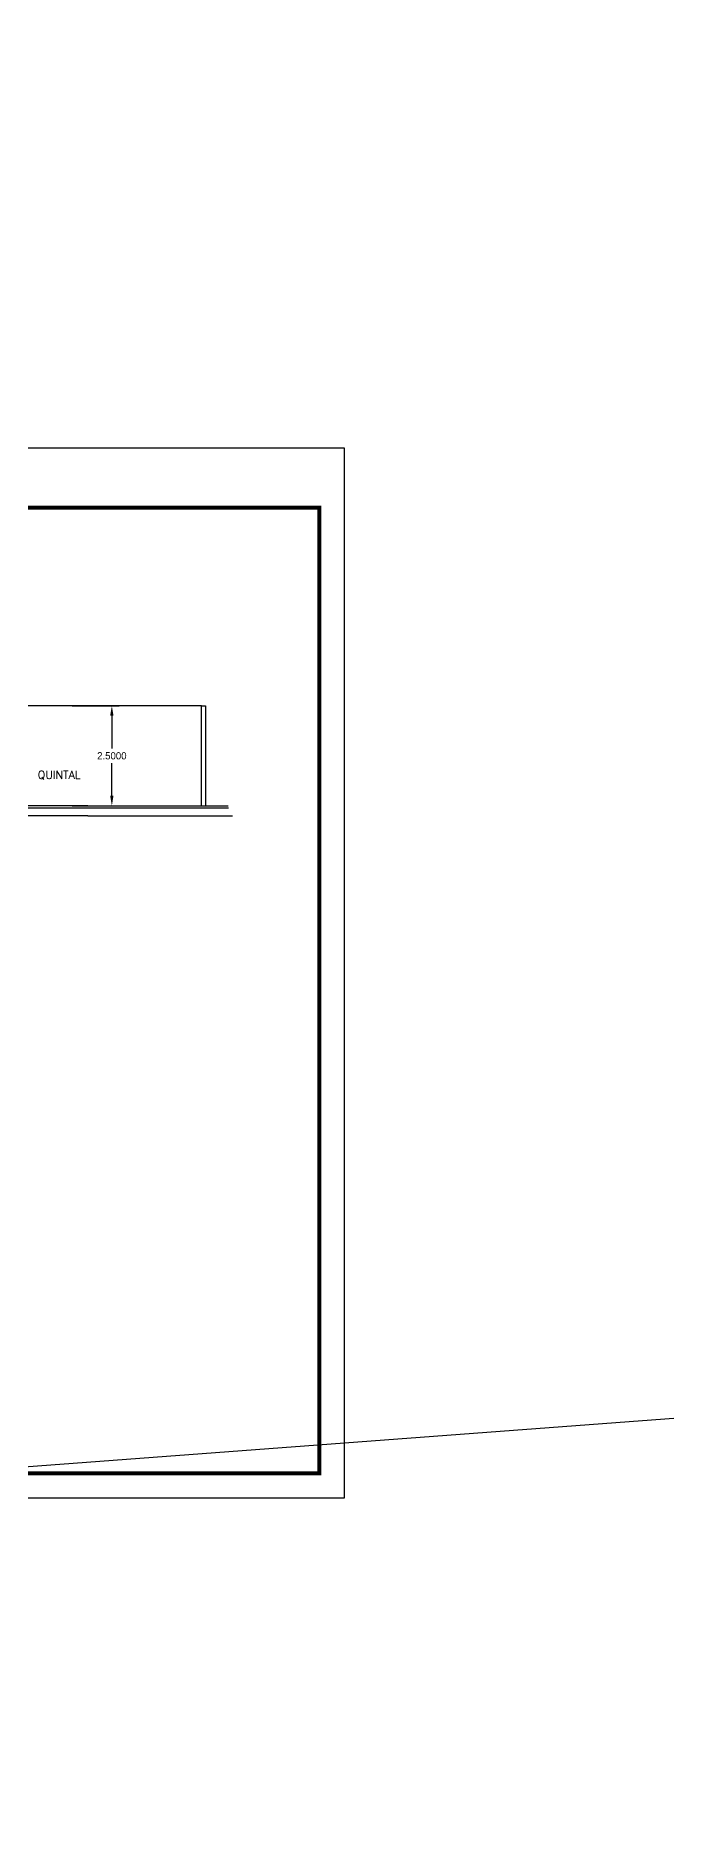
# Model space of a CAD drawing. Extents: x 1223 to 2114, y 507 to 973.
# Drawn here: x 1634.99 to 1650.76, y 608.62 to 653.19 of the extents above; entities that cross this region are included whole.
import ezdxf

# ---------------------------------------------------------------- set-up
doc = ezdxf.new("R2010")
doc.units = 0
doc.header["$MEASUREMENT"] = 0
doc.layers.get('0').update_dxf_attribs({"linetype": 'CONTINUOUS'})
doc.layers.get('DEFPOINTS').update_dxf_attribs({"linetype": 'CONTINUOUS'})
for name, color, linetype in [('JANELAS', 8, 'CONTINUOUS'), ('JANELAS_INTERNO', 2, 'CONTINUOUS'), ('PAREDE', 2, 'CONTINUOUS')]:
    doc.layers.add(name, color=color, linetype=linetype)
doc.styles.add('PADRAO_TXT', font='romans.shx')
doc.dimstyles.get("Standard").update_dxf_attribs({"dimtxt": 0.18, "dimasz": 0.18, "dimexe": 0.18, "dimexo": 0.0625, "dimgap": 0.09, "dimtad": 0, "dimtih": 1, "dimtoh": 1, "dimdec": 4, "dimzin": 0, "dimdsep": 46, "dimtxsty": 'Standard', "dimcen": 0.09, "dimadec": 0, "dimazin": 0, "dimtfac": 1, "dimtdec": 4, "dimtofl": 0, "dimtmove": 0, "dimatfit": 3, "dimfxl": 0, "dimtolj": 1, "dimtzin": 0, "dimarcsym": 0})

# ---------------------------------------------------------------- blocks, each defined once
blk = doc.blocks.new('*D620')
at = {"layer": 'DEFPOINTS', "color": 0, "transparency": 16777216}
for p in [(1635.843, 636.446), (1636.898, 636.446), (1635.843, 633.946)]:
    blk.add_point(p, dxfattribs=at)
at = {"layer": 'PAREDE', "color": 0, "lineweight": -2, "transparency": 16777216}
for p, q in [((1635.905, 636.446), (1637.078, 636.446)), ((1635.905, 633.946), (1637.078, 633.946))]:
    blk.add_line(p, q, dxfattribs=at)
at = {"layer": 'PAREDE', "color": 7, "lineweight": -2, "transparency": 16777216}
for p, q in [((1636.898, 636.196), (1636.898, 635.376)), ((1636.898, 634.196), (1636.898, 635.016))]:
    blk.add_line(p, q, dxfattribs=at)
at = {"layer": 'PAREDE', "color": 7, "transparency": 16777216}
for points in [[(1636.856, 636.196), (1636.939, 636.196), (1636.898, 636.446)], [(1636.856, 634.196), (1636.939, 634.196), (1636.898, 633.946)]]:
    blk.add_solid(points, dxfattribs=at)
at = {"layer": 'PAREDE', "color": 0, "transparency": 16777216, "insert": (1636.898, 635.196), "char_height": 0.18, "attachment_point": 5}
blk.add_mtext('\\A1;2.5000', dxfattribs=at)

msp = doc.modelspace()

# ---------------------------------------------------------------- linework, layer by layer
msp.add_lwpolyline([(1642.70881, 642.89492), (1642.70881, 616.64492), (1605.58381, 616.64492), (1605.58381, 642.89492)], close=True)
at = {"const_width": 0.1}
msp.add_lwpolyline([(1642.08381, 641.39492), (1642.08381, 617.26992), (1606.20881, 617.26992), (1606.20881, 641.39492)], close=True, dxfattribs=at)
at = {"layer": 'JANELAS'}
for p, q in [((1639.14073, 636.4463), (1633.20073, 636.4463)), ((1633.20073, 633.8963), (1639.8137, 633.8963))]:
    msp.add_line(p, q, dxfattribs=at)
at = {"layer": 'JANELAS_INTERNO'}
msp.add_line((1516.64871, 608.62187), (2113.74782, 653.18983), dxfattribs=at)
at = {"layer": 'PAREDE'}
for p, q in [((1639.14073, 636.4463), (1639.24073, 636.4463)), ((1639.14073, 633.9463), (1639.14073, 636.4463)), ((1639.24073, 636.4463), (1639.24073, 633.9463)), ((1636.30073, 633.9463), (1612.80073, 633.9463)), ((1636.30073, 633.9463), (1639.80549, 633.9463)), ((1636.30073, 633.6963), (1612.80073, 633.6963)), ((1636.30073, 633.6963), (1639.91219, 633.6963))]:
    msp.add_line(p, q, dxfattribs=at)

# ---------------------------------------------------------------- texts
at = {"layer": 'PAREDE', "style": 'PADRAO_TXT'}
msp.add_text('QUINTAL', height=0.2, dxfattribs=at).set_placement((1635.04673, 634.62108))

# ---------------------------------------------------------------- dimensions: what is measured, and where the dimension line sits
at = {"layer": 'PAREDE'}
dim = msp.add_linear_dim(base=(1636.89759, 636.4463), p1=(1635.84264, 633.9463), p2=(1635.84264, 636.4463), angle=90, dimstyle='Standard', override={"dimasz": 0.25, "dimlfac": 1, "dimclrd": 7}, dxfattribs=at)
dim.commit()
dim.dimension.update_dxf_attribs({"geometry": '*D620', "text_midpoint": (1636.89759, 635.1963)})

doc.saveas('drawing.dxf')
